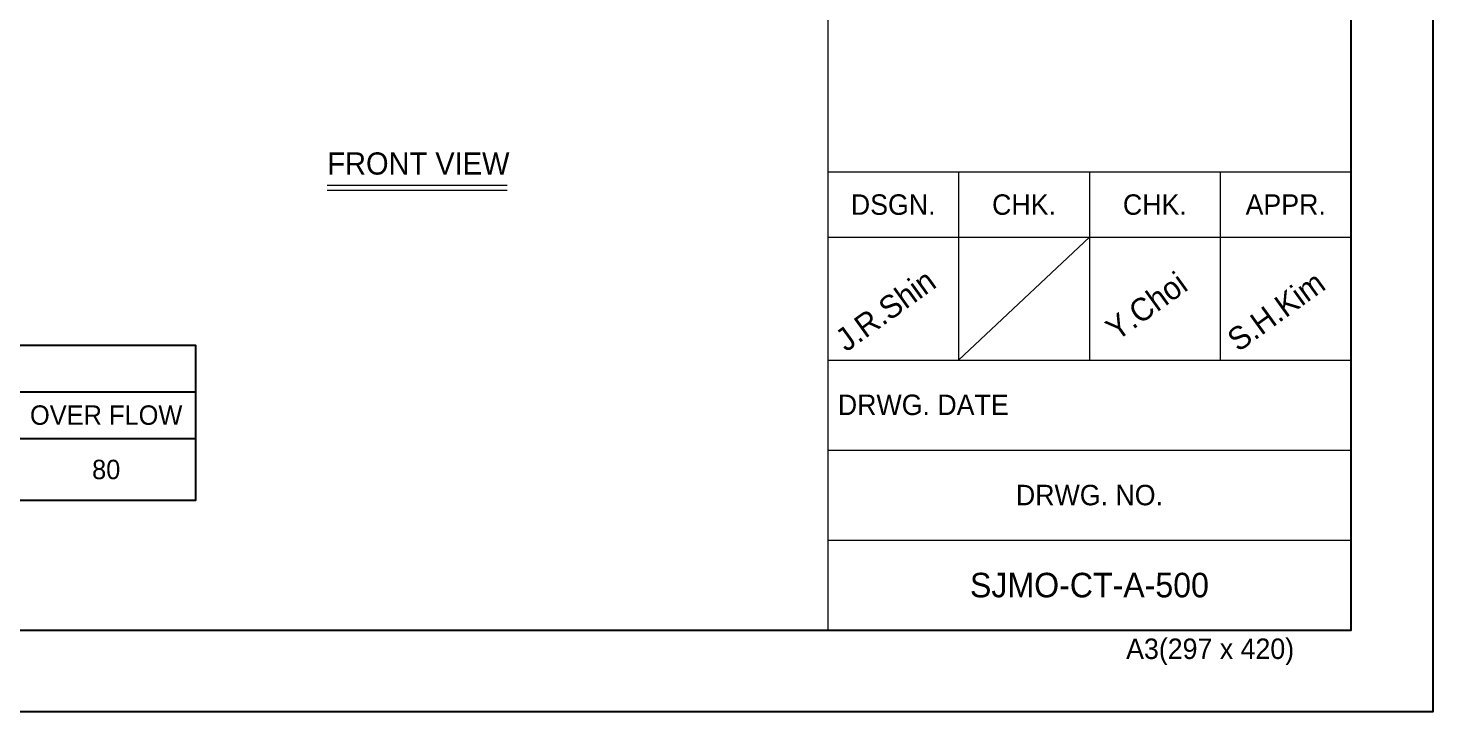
# Model space of a CAD drawing. Header units: millimetres. Extents: x -17070 to 43320, y -291348 to 36448.
# Drawn here: x 30654 to 43320, y 14551 to 20712 of the extents above; entities that cross this region are included whole.
import ezdxf
from ezdxf.enums import TextEntityAlignment as Align

# ---------------------------------------------------------------- set-up
doc = ezdxf.new("R2010")
doc.units = ezdxf.units.MM
for name, color, linetype in [('냉각탑_box', 1, 'Continuous'), ('냉각탑_form', 1, 'Continuous'), ('냉각탑_text', 3, 'Continuous')]:
    doc.layers.add(name, color=color, linetype=linetype)
doc.styles.add('돋움', font='Dotum.ttf')

msp = doc.modelspace()

# ---------------------------------------------------------------- linework, layer by layer
at = {"layer": 'Defpoints'}
msp.add_lwpolyline([(12353.9, 36447.8), (43319.7, 36447.8), (43319.7, 14550.6), (12353.9, 14550.6)], close=True, dxfattribs=at)
at = {"layer": '냉각탑_box', "lineweight": 20}
for p, q in [((33349.3, 19297.4), (34972.7, 19297.4)), ((33349.3, 19250.8), (34972.7, 19250.8))]:
    msp.add_line(p, q, dxfattribs=at)
at = {"layer": '냉각탑_box'}
for p, q in [((26773, 17434.9), (32163, 17434.9)), ((17113, 17014.9), (32163, 17014.9))]:
    msp.add_line(p, q, dxfattribs=at)
msp.add_lwpolyline([(17113, 17854.9), (32163, 17854.9), (32163, 16454.9), (17113, 16454.9)], close=True, dxfattribs=at)
at = {"layer": '냉각탑_form', "lineweight": 20}
for p, q in [((37863.8, 28300.8), (37863.8, 15287.8)), ((37863.8, 19416.6), (42582.4, 19416.6)), ((39043.5, 19416.6), (39043.5, 17720.9)), ((40223.1, 19416.6), (40223.1, 17720.9)), ((41402.8, 19416.6), (41402.8, 17720.9)), ((37863.8, 18826.8), (42582.4, 18826.8)), ((40223.1, 18826.8), (39043.5, 17720.9)), ((37863.8, 17720.9), (42582.4, 17720.9)), ((37863.8, 16909.9), (42582.4, 16909.9)), ((37863.8, 16098.8), (42582.4, 16098.8))]:
    msp.add_line(p, q, dxfattribs=at)
at = {"layer": '냉각탑_form'}
msp.add_lwpolyline([(13091.2, 35710.5), (13091.2, 15287.8), (42582.4, 15287.8), (42582.4, 35710.5)], close=True, dxfattribs=at)

# ---------------------------------------------------------------- texts
at = {"layer": '냉각탑_form', "lineweight": 20, "style": '돋움'}
for s, p in [('DSGN.', (38453.7, 19121.7)), ('CHK.', (39633.3, 19121.7)), ('CHK.', (40812.9, 19121.7)), ('APPR.', (41992.6, 19121.7)), ('DRWG. NO.', (40223.1, 16504.4))]:
    msp.add_text(s, height=184.32, dxfattribs=at).set_placement(p, align=Align.MIDDLE_CENTER)
for s, p in [('DRWG. DATE', (37954.6, 17225.3)), ('A3(297 x 420)', (40553.9, 15027.1))]:
    msp.add_text(s, height=184.32, dxfattribs=at).set_placement(p)
at = {"layer": '냉각탑_text', "lineweight": 20, "style": '돋움'}
for s, height, p in [('FRONT VIEW', 199.97, (34172.9, 19492.1)), ('SJMO-CT-A-500', 221.184, (40223.1, 15693.3))]:
    msp.add_text(s, height=height, dxfattribs=at).set_placement(p, align=Align.MIDDLE_CENTER)
for s, p in [('J.R.Shin', (38030.6, 17788.4)), ('Y.Choi', (40468.6, 17886.7)), ('S.H.Kim', (41565, 17788.4))]:
    msp.add_text(s, height=206.44, rotation=35.81856, dxfattribs=at).set_placement(p)
at = {"layer": '냉각탑_text', "style": '돋움'}
for s, p in [('OVER FLOW', (31358, 17224.9)), ('80', (31358, 16734.9))]:
    msp.add_text(s, height=175, dxfattribs=at).set_placement(p, align=Align.MIDDLE_CENTER)

doc.saveas('drawing.dxf')
